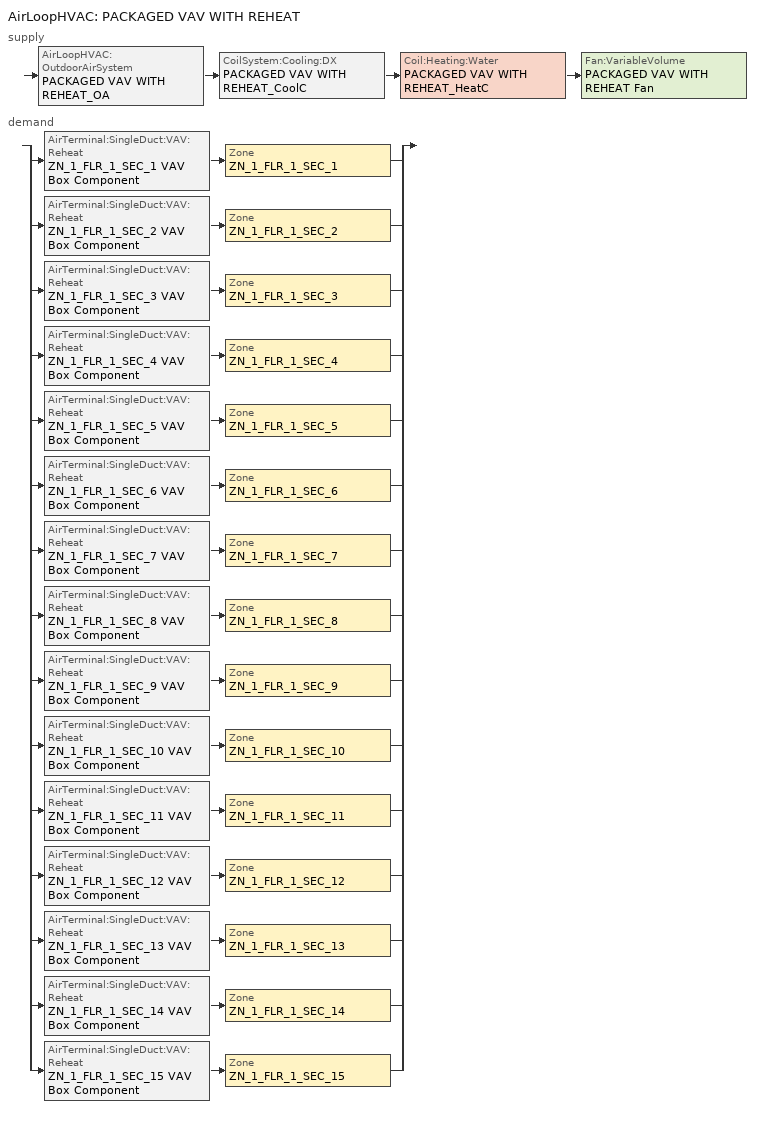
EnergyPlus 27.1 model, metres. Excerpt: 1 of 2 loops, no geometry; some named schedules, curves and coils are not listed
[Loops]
AirLoopHVAC 'PACKAGED VAV WITH REHEAT'
 supply: AirLoopHVAC:OutdoorAirSystem 'PACKAGED VAV WITH REHEAT_OA' > CoilSystem:Cooling:DX 'PACKAGED VAV WITH REHEAT_CoolC' > Coil:Heating:Water 'PACKAGED VAV WITH REHEAT_HeatC' > Fan:VariableVolume 'PACKAGED VAV WITH REHEAT Fan'
 demand: split
  | AirTerminal:SingleDuct:VAV:Reheat 'ZN_1_FLR_1_SEC_1 VAV Box Component' > Zone 'ZN_1_FLR_1_SEC_1'
  | AirTerminal:SingleDuct:VAV:Reheat 'ZN_1_FLR_1_SEC_2 VAV Box Component' > Zone 'ZN_1_FLR_1_SEC_2'
  | AirTerminal:SingleDuct:VAV:Reheat 'ZN_1_FLR_1_SEC_3 VAV Box Component' > Zone 'ZN_1_FLR_1_SEC_3'
  | AirTerminal:SingleDuct:VAV:Reheat 'ZN_1_FLR_1_SEC_4 VAV Box Component' > Zone 'ZN_1_FLR_1_SEC_4'
  | AirTerminal:SingleDuct:VAV:Reheat 'ZN_1_FLR_1_SEC_5 VAV Box Component' > Zone 'ZN_1_FLR_1_SEC_5'
  | AirTerminal:SingleDuct:VAV:Reheat 'ZN_1_FLR_1_SEC_6 VAV Box Component' > Zone 'ZN_1_FLR_1_SEC_6'
  | AirTerminal:SingleDuct:VAV:Reheat 'ZN_1_FLR_1_SEC_7 VAV Box Component' > Zone 'ZN_1_FLR_1_SEC_7'
  | AirTerminal:SingleDuct:VAV:Reheat 'ZN_1_FLR_1_SEC_8 VAV Box Component' > Zone 'ZN_1_FLR_1_SEC_8'
  | AirTerminal:SingleDuct:VAV:Reheat 'ZN_1_FLR_1_SEC_9 VAV Box Component' > Zone 'ZN_1_FLR_1_SEC_9'
  | AirTerminal:SingleDuct:VAV:Reheat 'ZN_1_FLR_1_SEC_10 VAV Box Component' > Zone 'ZN_1_FLR_1_SEC_10'
  | AirTerminal:SingleDuct:VAV:Reheat 'ZN_1_FLR_1_SEC_11 VAV Box Component' > Zone 'ZN_1_FLR_1_SEC_11'
  | AirTerminal:SingleDuct:VAV:Reheat 'ZN_1_FLR_1_SEC_12 VAV Box Component' > Zone 'ZN_1_FLR_1_SEC_12'
  | AirTerminal:SingleDuct:VAV:Reheat 'ZN_1_FLR_1_SEC_13 VAV Box Component' > Zone 'ZN_1_FLR_1_SEC_13'
  | AirTerminal:SingleDuct:VAV:Reheat 'ZN_1_FLR_1_SEC_14 VAV Box Component' > Zone 'ZN_1_FLR_1_SEC_14'
  | AirTerminal:SingleDuct:VAV:Reheat 'ZN_1_FLR_1_SEC_15 VAV Box Component' > Zone 'ZN_1_FLR_1_SEC_15'
[ComponentCost:LineItem]
Name | Line Item Type | Item | Cost per Each {$} | Quantity | Cost per Unit of Output Capacity {$/kW}
Daylighting:ZN_1_FLR_1_SEC_1 | Daylighting:Controls | ZN_1_FLR_1_SEC_1 | 1 | 0
Infiltration:ZN_1_FLR_1_SEC_1 | General | ZN_1_FLR_1_SEC_1 | 1 | 0.0252
People:ZN_1_FLR_1_SEC_1 | General | ZN_1_FLR_1_SEC_1 | 1 | 1.8637
LIGHTING EQUIP:ZN_1_FLR_1_SEC_1 | Lights | ZN_1_FLR_1_SEC_1 |  |  | 1
ELECTRIC EQUIPMENT:ZN_1_FLR_1_SEC_1:MiscPlug | General | ZN_1_FLR_1_SEC_1 | 1 | 0.3746
Daylighting:ZN_1_FLR_1_SEC_2 | Daylighting:Controls | ZN_1_FLR_1_SEC_2 | 1 | 0
Infiltration:ZN_1_FLR_1_SEC_2 | General | ZN_1_FLR_1_SEC_2 | 1 | 0.0362
People:ZN_1_FLR_1_SEC_2 | General | ZN_1_FLR_1_SEC_2 | 1 | 2.6803
LIGHTING EQUIP:ZN_1_FLR_1_SEC_2 | Lights | ZN_1_FLR_1_SEC_2 |  |  | 1
ELECTRIC EQUIPMENT:ZN_1_FLR_1_SEC_2:MiscPlug | General | ZN_1_FLR_1_SEC_2 | 1 | 0.5388
Daylighting:ZN_1_FLR_1_SEC_3 | Daylighting:Controls | ZN_1_FLR_1_SEC_3 | 1 | 0
Infiltration:ZN_1_FLR_1_SEC_3 | General | ZN_1_FLR_1_SEC_3 | 1 | 0.0351
People:ZN_1_FLR_1_SEC_3 | General | ZN_1_FLR_1_SEC_3 | 1 | 2.6035
LIGHTING EQUIP:ZN_1_FLR_1_SEC_3 | Lights | ZN_1_FLR_1_SEC_3 |  |  | 1
ELECTRIC EQUIPMENT:ZN_1_FLR_1_SEC_3:MiscPlug | General | ZN_1_FLR_1_SEC_3 | 1 | 0.5234
Daylighting:ZN_1_FLR_1_SEC_4 | Daylighting:Controls | ZN_1_FLR_1_SEC_4 | 1 | 0
Infiltration:ZN_1_FLR_1_SEC_4 | General | ZN_1_FLR_1_SEC_4 | 1 | 0.0362
People:ZN_1_FLR_1_SEC_4 | General | ZN_1_FLR_1_SEC_4 | 1 | 2.6803
LIGHTING EQUIP:ZN_1_FLR_1_SEC_4 | Lights | ZN_1_FLR_1_SEC_4 |  |  | 1
ELECTRIC EQUIPMENT:ZN_1_FLR_1_SEC_4:MiscPlug | General | ZN_1_FLR_1_SEC_4 | 1 | 0.5388
Daylighting:ZN_1_FLR_1_SEC_5 | Daylighting:Controls | ZN_1_FLR_1_SEC_5 | 1 | 0
Infiltration:ZN_1_FLR_1_SEC_5 | General | ZN_1_FLR_1_SEC_5 | 1 | 0.0252
People:ZN_1_FLR_1_SEC_5 | General | ZN_1_FLR_1_SEC_5 | 1 | 1.8637
LIGHTING EQUIP:ZN_1_FLR_1_SEC_5 | Lights | ZN_1_FLR_1_SEC_5 |  |  | 1
ELECTRIC EQUIPMENT:ZN_1_FLR_1_SEC_5:MiscPlug | General | ZN_1_FLR_1_SEC_5 | 1 | 0.3746
Daylighting:ZN_1_FLR_1_SEC_6 | Daylighting:Controls | ZN_1_FLR_1_SEC_6 | 1 | 0
Infiltration:ZN_1_FLR_1_SEC_6 | General | ZN_1_FLR_1_SEC_6 | 1 | 0.0855
People:ZN_1_FLR_1_SEC_6 | General | ZN_1_FLR_1_SEC_6 | 1 | 6.3309
LIGHTING EQUIP:ZN_1_FLR_1_SEC_6 | Lights | ZN_1_FLR_1_SEC_6 |  |  | 1
ELECTRIC EQUIPMENT:ZN_1_FLR_1_SEC_6:MiscPlug | General | ZN_1_FLR_1_SEC_6 | 1 | 1.2727
Daylighting:ZN_1_FLR_1_SEC_7 | Daylighting:Controls | ZN_1_FLR_1_SEC_7 | 1 | 0
Infiltration:ZN_1_FLR_1_SEC_7 | General | ZN_1_FLR_1_SEC_7 | 1 | 0.0252
People:ZN_1_FLR_1_SEC_7 | General | ZN_1_FLR_1_SEC_7 | 1 | 1.8637
LIGHTING EQUIP:ZN_1_FLR_1_SEC_7 | Lights | ZN_1_FLR_1_SEC_7 |  |  | 1
ELECTRIC EQUIPMENT:ZN_1_FLR_1_SEC_7:MiscPlug | General | ZN_1_FLR_1_SEC_7 | 1 | 0.3746
Daylighting:ZN_1_FLR_1_SEC_8 | Daylighting:Controls | ZN_1_FLR_1_SEC_8 | 1 | 0
Infiltration:ZN_1_FLR_1_SEC_8 | General | ZN_1_FLR_1_SEC_8 | 1 | 0.0362
People:ZN_1_FLR_1_SEC_8 | General | ZN_1_FLR_1_SEC_8 | 1 | 2.6803
LIGHTING EQUIP:ZN_1_FLR_1_SEC_8 | Lights | ZN_1_FLR_1_SEC_8 |  |  | 1
ELECTRIC EQUIPMENT:ZN_1_FLR_1_SEC_8:MiscPlug | General | ZN_1_FLR_1_SEC_8 | 1 | 0.5388
Daylighting:ZN_1_FLR_1_SEC_9 | Daylighting:Controls | ZN_1_FLR_1_SEC_9 | 1 | 0
Infiltration:ZN_1_FLR_1_SEC_9 | General | ZN_1_FLR_1_SEC_9 | 1 | 0.0351
People:ZN_1_FLR_1_SEC_9 | General | ZN_1_FLR_1_SEC_9 | 1 | 2.6035
LIGHTING EQUIP:ZN_1_FLR_1_SEC_9 | Lights | ZN_1_FLR_1_SEC_9 |  |  | 1
ELECTRIC EQUIPMENT:ZN_1_FLR_1_SEC_9:MiscPlug | General | ZN_1_FLR_1_SEC_9 | 1 | 0.5234
Daylighting:ZN_1_FLR_1_SEC_10 | Daylighting:Controls | ZN_1_FLR_1_SEC_10 | 1 | 0
Infiltration:ZN_1_FLR_1_SEC_10 | General | ZN_1_FLR_1_SEC_10 | 1 | 0.0362
People:ZN_1_FLR_1_SEC_10 | General | ZN_1_FLR_1_SEC_10 | 1 | 2.6803
LIGHTING EQUIP:ZN_1_FLR_1_SEC_10 | Lights | ZN_1_FLR_1_SEC_10 |  |  | 1
ELECTRIC EQUIPMENT:ZN_1_FLR_1_SEC_10:MiscPlug | General | ZN_1_FLR_1_SEC_10 | 1 | 0.5388
Daylighting:ZN_1_FLR_1_SEC_11 | Daylighting:Controls | ZN_1_FLR_1_SEC_11 | 1 | 0
Infiltration:ZN_1_FLR_1_SEC_11 | General | ZN_1_FLR_1_SEC_11 | 1 | 0.0252
People:ZN_1_FLR_1_SEC_11 | General | ZN_1_FLR_1_SEC_11 | 1 | 1.8637
LIGHTING EQUIP:ZN_1_FLR_1_SEC_11 | Lights | ZN_1_FLR_1_SEC_11 |  |  | 1
ELECTRIC EQUIPMENT:ZN_1_FLR_1_SEC_11:MiscPlug | General | ZN_1_FLR_1_SEC_11 | 1 | 0.3746
Daylighting:ZN_1_FLR_1_SEC_12 | Daylighting:Controls | ZN_1_FLR_1_SEC_12 | 1 | 0
Infiltration:ZN_1_FLR_1_SEC_12 | General | ZN_1_FLR_1_SEC_12 | 1 | 0.0855
People:ZN_1_FLR_1_SEC_12 | General | ZN_1_FLR_1_SEC_12 | 1 | 6.3309
LIGHTING EQUIP:ZN_1_FLR_1_SEC_12 | Lights | ZN_1_FLR_1_SEC_12 |  |  | 1
ELECTRIC EQUIPMENT:ZN_1_FLR_1_SEC_12:MiscPlug | General | ZN_1_FLR_1_SEC_12 | 1 | 1.2727
Infiltration:ZN_1_FLR_1_SEC_13 | General | ZN_1_FLR_1_SEC_13 | 1 | 0.0954
People:ZN_1_FLR_1_SEC_13 | General | ZN_1_FLR_1_SEC_13 | 1 | 7.0708
LIGHTING EQUIP:ZN_1_FLR_1_SEC_13 | Lights | ZN_1_FLR_1_SEC_13 |  |  | 1
ELECTRIC EQUIPMENT:ZN_1_FLR_1_SEC_13:MiscPlug | General | ZN_1_FLR_1_SEC_13 | 1 | 1.4214
Infiltration:ZN_1_FLR_1_SEC_14 | General | ZN_1_FLR_1_SEC_14 | 1 | 0.0087
People:ZN_1_FLR_1_SEC_14 | General | ZN_1_FLR_1_SEC_14 | 1 | 0.6436
LIGHTING EQUIP:ZN_1_FLR_1_SEC_14 | Lights | ZN_1_FLR_1_SEC_14 |  |  | 1
ELECTRIC EQUIPMENT:ZN_1_FLR_1_SEC_14:MiscPlug | General | ZN_1_FLR_1_SEC_14 | 1 | 0.1294
Infiltration:ZN_1_FLR_1_SEC_15 | General | ZN_1_FLR_1_SEC_15 | 1 | 0.0954
People:ZN_1_FLR_1_SEC_15 | General | ZN_1_FLR_1_SEC_15 | 1 | 7.0708
LIGHTING EQUIP:ZN_1_FLR_1_SEC_15 | Lights | ZN_1_FLR_1_SEC_15 |  |  | 1
ELECTRIC EQUIPMENT:ZN_1_FLR_1_SEC_15:MiscPlug | General | ZN_1_FLR_1_SEC_15 | 1 | 1.4214
[Sizing:Zone] Zone Cooling Design Supply Air Temperature Input Method=SupplyAirTemperature; Zone Cooling Design Supply Air Temperature {C}=14; Zone Heating Design Supply Air Temperature Input Method=SupplyAirTemperature; Zone Heating Design Supply Air Temperature {C}=40; Zone Cooling Design Supply Air Humidity Ratio {kgWater/kgDryAir}=0.0085; Zone Heating Design Supply Air Humidity Ratio {kgWater/kgDryAir}=0.008; Zone Heating Sizing Factor=0; Zone Cooling Sizing Factor=0; Cooling Design Air Flow Method=DesignDay; Cooling Design Air Flow Rate {m3/s}=0; Cooling Minimum Air Flow {m3/s}=0; Cooling Minimum Air Flow Fraction=0; Heating Design Air Flow Method=DesignDay; Heating Design Air Flow Rate {m3/s}=0
Name | Design Specification Outdoor Air Object
ZN_1_FLR_1_SEC_1 | SZ DSOA ZN_1_FLR_1_SEC_1
ZN_1_FLR_1_SEC_2 | SZ DSOA ZN_1_FLR_1_SEC_2
ZN_1_FLR_1_SEC_3 | SZ DSOA ZN_1_FLR_1_SEC_3
ZN_1_FLR_1_SEC_4 | SZ DSOA ZN_1_FLR_1_SEC_4
ZN_1_FLR_1_SEC_5 | SZ DSOA ZN_1_FLR_1_SEC_5
ZN_1_FLR_1_SEC_6 | SZ DSOA ZN_1_FLR_1_SEC_6
ZN_1_FLR_1_SEC_7 | SZ DSOA ZN_1_FLR_1_SEC_7
ZN_1_FLR_1_SEC_8 | SZ DSOA ZN_1_FLR_1_SEC_8
ZN_1_FLR_1_SEC_9 | SZ DSOA ZN_1_FLR_1_SEC_9
ZN_1_FLR_1_SEC_10 | SZ DSOA ZN_1_FLR_1_SEC_10
ZN_1_FLR_1_SEC_11 | SZ DSOA ZN_1_FLR_1_SEC_11
ZN_1_FLR_1_SEC_12 | SZ DSOA ZN_1_FLR_1_SEC_12
ZN_1_FLR_1_SEC_13 | SZ DSOA ZN_1_FLR_1_SEC_13
ZN_1_FLR_1_SEC_14 | SZ DSOA ZN_1_FLR_1_SEC_14
ZN_1_FLR_1_SEC_15 | SZ DSOA ZN_1_FLR_1_SEC_15
[ZoneControl:Thermostat] Control Type Schedule=Dual Zone Control Type Sched
Name | Zone or ZoneList | Control 1
ZN_1_FLR_1_SEC_1 Thermostat | ZN_1_FLR_1_SEC_1 | ZN_1_FLR_1_SEC_1 DualSPSched
ZN_1_FLR_1_SEC_2 Thermostat | ZN_1_FLR_1_SEC_2 | ZN_1_FLR_1_SEC_2 DualSPSched
ZN_1_FLR_1_SEC_3 Thermostat | ZN_1_FLR_1_SEC_3 | ZN_1_FLR_1_SEC_3 DualSPSched
ZN_1_FLR_1_SEC_4 Thermostat | ZN_1_FLR_1_SEC_4 | ZN_1_FLR_1_SEC_4 DualSPSched
ZN_1_FLR_1_SEC_5 Thermostat | ZN_1_FLR_1_SEC_5 | ZN_1_FLR_1_SEC_5 DualSPSched
ZN_1_FLR_1_SEC_6 Thermostat | ZN_1_FLR_1_SEC_6 | ZN_1_FLR_1_SEC_6 DualSPSched
ZN_1_FLR_1_SEC_7 Thermostat | ZN_1_FLR_1_SEC_7 | ZN_1_FLR_1_SEC_7 DualSPSched
ZN_1_FLR_1_SEC_8 Thermostat | ZN_1_FLR_1_SEC_8 | ZN_1_FLR_1_SEC_8 DualSPSched
ZN_1_FLR_1_SEC_9 Thermostat | ZN_1_FLR_1_SEC_9 | ZN_1_FLR_1_SEC_9 DualSPSched
ZN_1_FLR_1_SEC_10 Thermostat | ZN_1_FLR_1_SEC_10 | ZN_1_FLR_1_SEC_10 DualSPSched
ZN_1_FLR_1_SEC_11 Thermostat | ZN_1_FLR_1_SEC_11 | ZN_1_FLR_1_SEC_11 DualSPSched
ZN_1_FLR_1_SEC_12 Thermostat | ZN_1_FLR_1_SEC_12 | ZN_1_FLR_1_SEC_12 DualSPSched
ZN_1_FLR_1_SEC_13 Thermostat | ZN_1_FLR_1_SEC_13 | ZN_1_FLR_1_SEC_13 DualSPSched
ZN_1_FLR_1_SEC_14 Thermostat | ZN_1_FLR_1_SEC_14 | ZN_1_FLR_1_SEC_14 DualSPSched
ZN_1_FLR_1_SEC_15 Thermostat | ZN_1_FLR_1_SEC_15 | ZN_1_FLR_1_SEC_15 DualSPSched
[Zone equipment]
ZN_1_FLR_1_SEC_1: ZN_1_FLR_1_SEC_1 VAV Box Component
ZN_1_FLR_1_SEC_2: ZN_1_FLR_1_SEC_2 VAV Box Component
ZN_1_FLR_1_SEC_3: ZN_1_FLR_1_SEC_3 VAV Box Component
ZN_1_FLR_1_SEC_4: ZN_1_FLR_1_SEC_4 VAV Box Component
ZN_1_FLR_1_SEC_5: ZN_1_FLR_1_SEC_5 VAV Box Component
ZN_1_FLR_1_SEC_6: ZN_1_FLR_1_SEC_6 VAV Box Component
ZN_1_FLR_1_SEC_7: ZN_1_FLR_1_SEC_7 VAV Box Component
ZN_1_FLR_1_SEC_8: ZN_1_FLR_1_SEC_8 VAV Box Component
ZN_1_FLR_1_SEC_9: ZN_1_FLR_1_SEC_9 VAV Box Component
ZN_1_FLR_1_SEC_10: ZN_1_FLR_1_SEC_10 VAV Box Component
ZN_1_FLR_1_SEC_11: ZN_1_FLR_1_SEC_11 VAV Box Component
ZN_1_FLR_1_SEC_12: ZN_1_FLR_1_SEC_12 VAV Box Component
ZN_1_FLR_1_SEC_13: ZN_1_FLR_1_SEC_13 VAV Box Component
ZN_1_FLR_1_SEC_14: ZN_1_FLR_1_SEC_14 VAV Box Component
ZN_1_FLR_1_SEC_15: ZN_1_FLR_1_SEC_15 VAV Box Component
[AirTerminal:SingleDuct:VAV:Reheat] Availability Schedule=ALWAYS_ON; Maximum Air Flow Rate {m3/s}=Autosize; Zone Minimum Air Flow Input Method=Constant; Constant Minimum Air Flow Fraction=0.3; Maximum Hot Water or Steam Flow Rate {m3/s}=Autosize; Minimum Hot Water or Steam Flow Rate {m3/s}=0; Convergence Tolerance=0.001; Damper Heating Action=Reverse
Name | Reheat Coil
ZN_1_FLR_1_SEC_1 VAV Box Component | ZN_1_FLR_1_SEC_1 VAV Box Reheat Coil
ZN_1_FLR_1_SEC_2 VAV Box Component | ZN_1_FLR_1_SEC_2 VAV Box Reheat Coil
ZN_1_FLR_1_SEC_3 VAV Box Component | ZN_1_FLR_1_SEC_3 VAV Box Reheat Coil
ZN_1_FLR_1_SEC_4 VAV Box Component | ZN_1_FLR_1_SEC_4 VAV Box Reheat Coil
ZN_1_FLR_1_SEC_5 VAV Box Component | ZN_1_FLR_1_SEC_5 VAV Box Reheat Coil
ZN_1_FLR_1_SEC_6 VAV Box Component | ZN_1_FLR_1_SEC_6 VAV Box Reheat Coil
ZN_1_FLR_1_SEC_7 VAV Box Component | ZN_1_FLR_1_SEC_7 VAV Box Reheat Coil
ZN_1_FLR_1_SEC_8 VAV Box Component | ZN_1_FLR_1_SEC_8 VAV Box Reheat Coil
ZN_1_FLR_1_SEC_9 VAV Box Component | ZN_1_FLR_1_SEC_9 VAV Box Reheat Coil
ZN_1_FLR_1_SEC_10 VAV Box Component | ZN_1_FLR_1_SEC_10 VAV Box Reheat Coil
ZN_1_FLR_1_SEC_11 VAV Box Component | ZN_1_FLR_1_SEC_11 VAV Box Reheat Coil
ZN_1_FLR_1_SEC_12 VAV Box Component | ZN_1_FLR_1_SEC_12 VAV Box Reheat Coil
ZN_1_FLR_1_SEC_13 VAV Box Component | ZN_1_FLR_1_SEC_13 VAV Box Reheat Coil
ZN_1_FLR_1_SEC_14 VAV Box Component | ZN_1_FLR_1_SEC_14 VAV Box Reheat Coil
ZN_1_FLR_1_SEC_15 VAV Box Component | ZN_1_FLR_1_SEC_15 VAV Box Reheat Coil
[Coil:Heating:Water]
PACKAGED VAV WITH REHEAT_HeatC: Availability Schedule=ALWAYS_ON; U-Factor Times Area Value {W/K}=Autosize; Maximum Water Flow Rate {m3/s}=Autosize; Performance Input Method=UFactorTimesAreaAndDesignWaterFlowRate; Rated Capacity {W}=Autosize; Rated Inlet Water Temperature {C}=82.2; Rated Inlet Air Temperature {C}=16.6; Rated Outlet Water Temperature {C}=71.1; Rated Outlet Air Temperature {C}=32.2
[AirLoopHVAC]
PACKAGED VAV WITH REHEAT: Design Supply Air Flow Rate {m3/s}=Autosize
[Controller:WaterCoil]
PACKAGED VAV WITH REHEAT_HeatC_Controller: Control Variable=Temperature; Action=Normal; Actuator Variable=Flow; Controller Convergence Tolerance {deltaC}=0.0001; Maximum Actuated Flow {m3/s}=Autosize; Minimum Actuated Flow {m3/s}=0
[SetpointManager:MixedAir] Control Variable=Temperature
Name | Setpoint Node or NodeList
PACKAGED VAV WITH REHEAT_CoolC SAT Manager | PACKAGED VAV WITH REHEAT_CoolC-PACKAGED VAV WITH REHEAT_HeatCNode
PACKAGED VAV WITH REHEAT_HeatC SAT Manager MA | PACKAGED VAV WITH REHEAT_HeatC-PACKAGED VAV WITH REHEAT FanNode
PACKAGED VAV WITH REHEAT_OAMixed Air Temp Manager | PACKAGED VAV WITH REHEAT_OA-PACKAGED VAV WITH REHEAT_CoolCNode
[Sizing:System]
PACKAGED VAV WITH REHEAT: Type of Load to Size On=Sensible; Design Outdoor Air Flow Rate {m3/s}=Autosize; Central Heating Maximum System Air Flow Ratio=0.3; Preheat Design Temperature {C}=7; Preheat Design Humidity Ratio {kgWater/kgDryAir}=0.008; Precool Design Temperature {C}=12.8; Precool Design Humidity Ratio {kgWater/kgDryAir}=0.008; Central Cooling Design Supply Air Temperature {C}=12.8; Central Heating Design Supply Air Temperature {C}=16.7; Type of Zone Sum to Use=NonCoincident; 100% Outdoor Air in Cooling=No; 100% Outdoor Air in Heating=No; Central Cooling Design Supply Air Humidity Ratio {kgWater/kgDryAir}=0.0085; Central Heating Design Supply Air Humidity Ratio {kgWater/kgDryAir}=0.008; Cooling Supply Air Flow Rate Method=DesignDay; Cooling Supply Air Flow Rate {m3/s}=0; Heating Supply Air Flow Rate Method=DesignDay; Heating Supply Air Flow Rate {m3/s}=0; System Outdoor Air Method=ZoneSum; Zone Maximum Outdoor Air Fraction=1; Cooling Design Capacity Method=CoolingDesignCapacity; Cooling Design Capacity {W}=Autosize; Heating Design Capacity Method=HeatingDesignCapacity; Heating Design Capacity {W}=Autosize; Central Cooling Capacity Control Method=OnOff
[Controller:OutdoorAir]
PACKAGED VAV WITH REHEAT_OA_Controller: Minimum Outdoor Air Flow Rate {m3/s}=Autosize; Maximum Outdoor Air Flow Rate {m3/s}=Autosize; Economizer Control Type=FixedDryBulb; Economizer Control Action Type=ModulateFlow; Economizer Maximum Limit Dry-Bulb Temperature {C}=19; Economizer Maximum Limit Enthalpy {J/kg}=32000; Economizer Minimum Limit Dry-Bulb Temperature {C}=0; Lockout Type=NoLockout; Minimum Limit Type=FixedMinimum; Minimum Outdoor Air Schedule=MinOA_MotorizedDamper_Sched
[CoilSystem:Cooling:DX]
PACKAGED VAV WITH REHEAT_CoolC: Availability Schedule=ALWAYS_ON; Cooling Coil=PACKAGED VAV WITH REHEAT_CoolC DXCoil
[Coil:Cooling:DX:TwoSpeed]
PACKAGED VAV WITH REHEAT_CoolC DXCoil: Availability Schedule=ALWAYS_ON; High Speed Gross Rated Total Cooling Capacity {W}=Autosize; High Speed Rated Sensible Heat Ratio=Autosize; High Speed Gross Rated Cooling COP {W/W}=3; High Speed Rated Air Flow Rate {m3/s}=Autosize; Total Cooling Capacity Function of Temperature Curve=PACKAGED VAV WITH REHEAT_CoolCCarrier48TM014_12tons_CapFT; Total Cooling Capacity Function of Flow Fraction Curve=PACKAGED VAV WITH REHEAT_CoolCCarrier48TM014_12tons_FFF; Energy Input Ratio Function of Temperature Curve=PACKAGED VAV WITH REHEAT_CoolCCarrier48TM014_12tons_EIRFT; Energy Input Ratio Function of Flow Fraction Curve=PACKAGED VAV WITH REHEAT_CoolCCarrier48TM014_12tons_EIRFFF; Part Load Fraction Correlation Curve=PACKAGED VAV WITH REHEAT_CoolCIEA_HVAC_BESTEST_9ton-PLR; Low Speed Gross Rated Total Cooling Capacity {W}=Autosize; Low Speed Gross Rated Sensible Heat Ratio=0.69; Low Speed Gross Rated Cooling COP {W/W}=3; Low Speed Rated Air Flow Rate {m3/s}=Autosize; Low Speed Total Cooling Capacity Function of Temperature Curve=PACKAGED VAV WITH REHEAT_CoolCCarrier48TM014_12tons_CapFT; Low Speed Energy Input Ratio Function of Temperature Curve=PACKAGED VAV WITH REHEAT_CoolCCarrier48TM014_12tons_EIRFT
[Fan:VariableVolume]
PACKAGED VAV WITH REHEAT Fan: Availability Schedule=HVACOperationSchd; Fan Total Efficiency=0.6; Pressure Rise {Pa}=497.82; Maximum Flow Rate {m3/s}=Autosize; Fan Power Minimum Flow Rate Input Method=Fraction; Fan Power Minimum Flow Fraction=0.25; Motor Efficiency=0.9; Motor In Airstream Fraction=1; Fan Power Coefficient 1=0.350712; Fan Power Coefficient 2=0.308505; Fan Power Coefficient 3=-0.541374; Fan Power Coefficient 4=0.871988; Fan Power Coefficient 5=0
